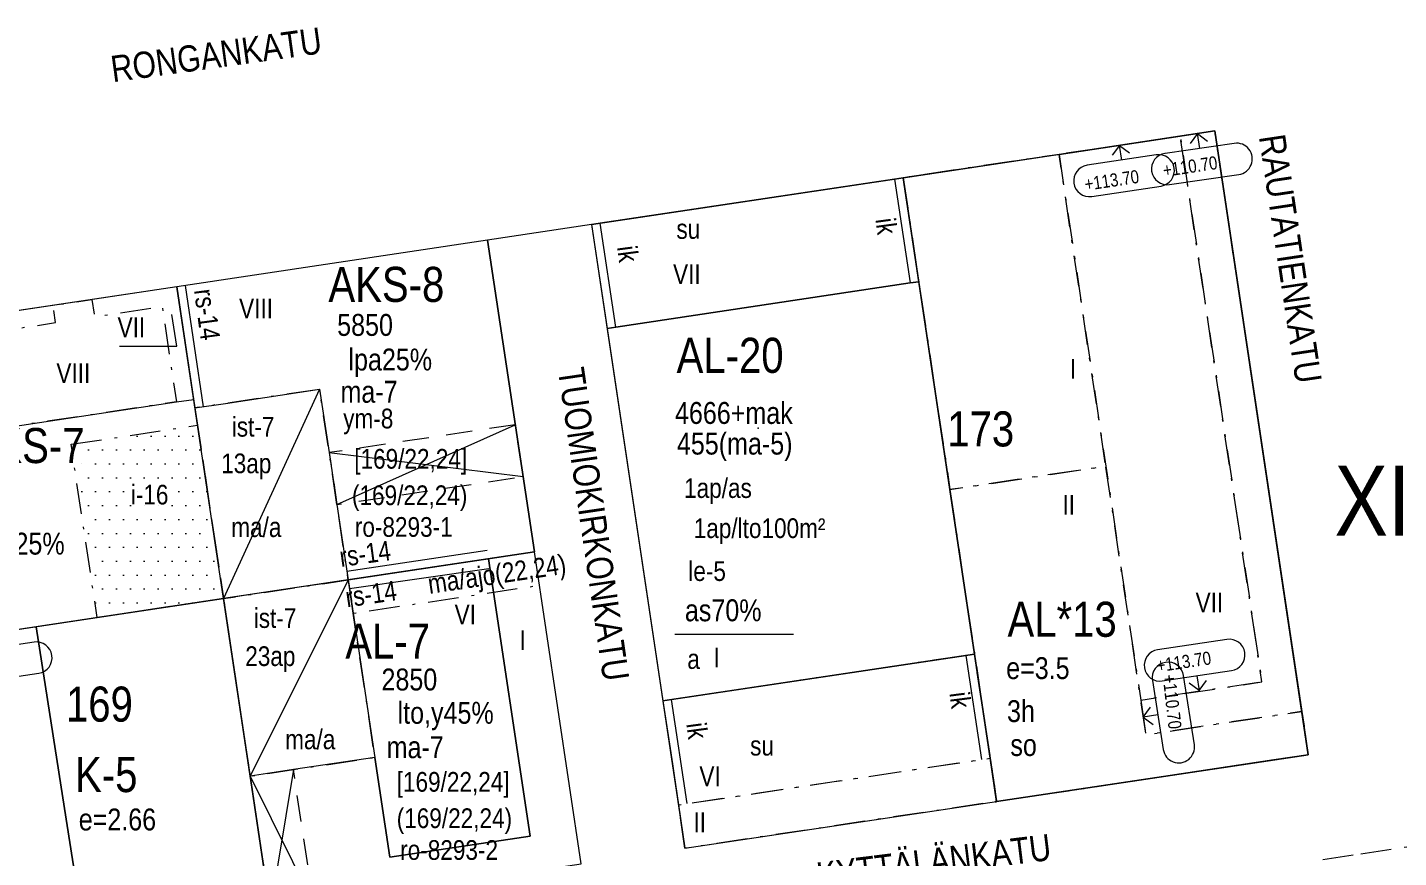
# Model space of a CAD drawing. Header units: metres. Extents: x 24485995 to 24488038, y 6819999 to 6822001.
# Drawn here: x 24487669.5 to 24487826.1, y 6821180.6 to 6821275.4 of the extents above; entities that cross this region are included whole.
import ezdxf

# ---------------------------------------------------------------- set-up
doc = ezdxf.new("R2010")
doc.units = ezdxf.units.M
for name, pattern in [('Aukot_rajalla', [0]), ('k10040', [10.3, 3.5, -1.5, 0.3, -1.5, 3.5]), ('k10050', [8, 3, -2, 3]), ('K10271', [0]), ('k10400', [0]), ('k10630.1', [0]), ('Osoitus_AK', [0])]:
    doc.linetypes.add(name, pattern=pattern)
for name, color, linetype, lineweight in [('AK_AsemakaavaTeksti_Kadun_puistonnimi', 7, 'Continuous', 0), ('AK_AsemakaavaTeksti_Kaupunginosan_nimi', 7, 'Continuous', 0), ('AK_AsemakaavaTeksti_Korttelinumero', 7, 'Continuous', 0), ('AK_Kaavamerkinta_Kayttotarkoitusalue', 7, 'Continuous', 0), ('AK_KayttotarkoitusViiva', 7, 'Continuous', 0), ('AK_LiikennointiTeksti_Autopaikkamerkinta', 7, 'Continuous', 0), ('AK_LiikennointiTeksti_Autopaikkamerkinta_m2', 7, 'Continuous', 0), ('AK_LiikennointiViiva_Ajoneuvoliittymakielto', 7, 'Continuous', 0), ('AK_MaanalainenkViiva_Alueenosan_raja', 132, 'Continuous', 0), ('AK_MuuAsemakaavaTeksti_Alueenosan_kayttotarkoitus', 7, 'Continuous', 0), ('AK_MuuAsemakaavaTeksti_Erityismaarays', 7, 'Continuous', 0), ('AK_MuuAsemakaavaTeksti_Ohj__alueenosan_kayttotarkoitus', 7, 'Continuous', 0), ('AK_MuuAsemakaavaViiva_alueenosan_raja', 7, 'Continuous', 0), ('AK_MuuAsemakaavaViiva_Erityismaaraysviiva', 7, 'Continuous', 0), ('AK_MuuAsemakaavaViiva_Merkinnan_alleviivaus', 7, 'Continuous', 0), ('AK_MuuAsemakaavaViiva_Merkinnan_Kohdistusnuoli', 7, 'Continuous', 0), ('AK_MuuAsemakaavaViiva_Ohj_alueenosan_raja', 7, 'Continuous', 0), ('AK_Poistettava_merkintä', 7, 'Continuous', 0), ('AK_RakennusalaTeksti_Huoneistomaara', 7, 'Continuous', 0), ('AK_RakennusalaTeksti_Kerrosala_tai_luku', 7, 'Continuous', 0), ('AK_RakennusalaTeksti_Rakennusoikeus', 7, 'Continuous', 0), ('AK_RakennusalaTeksti_Tehokkuusluku', 7, 'Continuous', 0), ('AK_RakennusalaViiva_Maanalaisen_tilan_viiva', 7, 'Continuous', 0), ('AK_RakennusalaViiva_Rakennusalan_raja__I_', 7, 'Continuous', 0), ('AK_RakentaminenTeksti_Korkeusmerkinta', 7, 'Continuous', 0), ('AK_RakentaminenTeksti_Korkeusmerkinta_ja_soikio_ja_nuoli', 7, 'Continuous', 0), ('AK_RakentaminenTeksti_Rakentamismaarays', 7, 'Continuous', 0), ('AK_RakentaminenViiva_dB_yms_aaltoviiva', 7, 'Continuous', 0), ('AK_RakentaminenViiva_Kulkuaukko', 7, 'Continuous', 0), ('AK_YmparistoAlue_Istutettava_alue', 7, 'Continuous', 0)]:
    doc.layers.add(name, color=color, linetype=linetype, lineweight=lineweight)
doc.styles.add('ArialNarrow', font='ARIALN.TTF')

msp = doc.modelspace()

# ---------------------------------------------------------------- hatches: boundary and pattern name
at = {"layer": 'AK_YmparistoAlue_Istutettava_alue', "linetype": 'Continuous', "lineweight": 0}
h = msp.add_hatch(dxfattribs=at)
h.set_pattern_fill('DOTS', style=0)
h.paths.add_polyline_path([(24487677.42, 6821208.01), (24487674.45, 6821227.79), (24487688.89, 6821229.96), (24487691.86, 6821210.18)], flags=0)

# ---------------------------------------------------------------- linework, layer by layer
at = {"layer": 'AK_KayttotarkoitusViiva', "linetype": 'Continuous', "lineweight": 20, "flags": 128}
for points in [[(24487769.5, 6821258.22), (24487805.1, 6821263.56), (24487815.77, 6821192.35), (24487780.17, 6821187.02)], [(24487733.9, 6821252.88), (24487769.5, 6821258.22)], [(24487769.5, 6821258.22), (24487780.17, 6821187.02)], [(24487733.9, 6821252.88), (24487722.03, 6821251.11)], [(24487733.9, 6821252.88), (24487744.57, 6821181.68), (24487780.17, 6821187.02)], [(24487722.03, 6821251.11), (24487686.52, 6821245.78)], [(24487722.03, 6821251.11), (24487727.37, 6821215.5)], [(24487686.52, 6821245.78), (24487651.02, 6821240.46), (24487656.35, 6821204.86)], [(24487691.86, 6821210.18), (24487686.52, 6821245.78)], [(24487727.37, 6821215.5), (24487691.86, 6821210.18)], [(24487697.19, 6821174.58), (24487732.7, 6821179.9), (24487727.37, 6821215.5)], [(24487656.35, 6821204.86), (24487691.86, 6821210.18)], [(24487691.86, 6821210.18), (24487697.19, 6821174.58)]]:
    msp.add_lwpolyline(points, dxfattribs=at)
at = {"layer": 'AK_LiikennointiViiva_Ajoneuvoliittymakielto', "linetype": 'k10630.1', "lineweight": 5, "flags": 128}
for points in [[(24487787.3, 6821260.89), (24487801.14, 6821262.96)], [(24487801.14, 6821262.96), (24487805.1, 6821263.56)], [(24487805.1, 6821263.56), (24487815.03, 6821197.3)], [(24487815.03, 6821197.3), (24487815.77, 6821192.35)], [(24487811.82, 6821191.76), (24487797.97, 6821189.69)], [(24487815.77, 6821192.35), (24487811.82, 6821191.76)]]:
    msp.add_lwpolyline(points, dxfattribs=at)
at = {"layer": 'AK_MaanalainenkViiva_Alueenosan_raja', "linetype": 'k10040', "lineweight": 5, "flags": 128}
for points in [[(24487821.77, 6821181.05), (24487838.69, 6821183.62), (24487840.17, 6821183.84), (24487898.9, 6821192.44), (24487899.86, 6821116.05), (24487900.16, 6821091.66), (24487862.61, 6821067.39), (24487832.34, 6821080.5), (24487824.9, 6821130.44), (24487821.77, 6821151.41)], [(24487817.45, 6821180.39), (24487821.77, 6821181.05)]]:
    msp.add_lwpolyline(points, dxfattribs=at)
at = {"layer": 'AK_MuuAsemakaavaViiva_alueenosan_raja', "linetype": 'k10040', "lineweight": 5, "flags": 128}
for points in [[(24487787.3, 6821260.89), (24487789.87, 6821243.73), (24487792.64, 6821225.29), (24487794.81, 6821210.8), (24487796.64, 6821198.59), (24487810.48, 6821200.66), (24487809.04, 6821210.3), (24487805.81, 6821231.81), (24487803.72, 6821245.81), (24487801.14, 6821262.96), (24487796.2, 6821262.22), (24487787.3, 6821260.89)], [(24487796.64, 6821198.59), (24487797.23, 6821194.63), (24487815.03, 6821197.3), (24487812.92, 6821211.39), (24487810.29, 6821228.94), (24487807.55, 6821247.24), (24487805.1, 6821263.56), (24487801.14, 6821262.96), (24487804.75, 6821238.89), (24487807.44, 6821220.93), (24487810.48, 6821200.66), (24487803.56, 6821199.62), (24487796.64, 6821198.59)], [(24487801.14, 6821262.96), (24487805.1, 6821263.56)], [(24487769.5, 6821258.22), (24487771.28, 6821246.35), (24487773.06, 6821234.49), (24487774.84, 6821222.62), (24487783.74, 6821223.95), (24487792.64, 6821225.29), (24487789.97, 6821243.09), (24487787.3, 6821260.89), (24487778.4, 6821259.56), (24487769.5, 6821258.22)], [(24487656.41, 6821228.12), (24487654.92, 6821227.9), (24487653.29, 6821238.78), (24487659.22, 6821239.67), (24487658.93, 6821241.64), (24487663.38, 6821242.31), (24487663.67, 6821240.33), (24487672.67, 6821241.68), (24487672.38, 6821243.66), (24487676.83, 6821244.33), (24487677.12, 6821242.35), (24487684.84, 6821243.51), (24487686.47, 6821232.63), (24487656.41, 6821228.12)], [(24487704.82, 6821220.91), (24487703.93, 6821226.84), (24487702.84, 6821234.07), (24487692.1, 6821232.46), (24487688.59, 6821231.94), (24487691.86, 6821210.18), (24487706.11, 6821212.31), (24487704.82, 6821220.91)], [(24487674.45, 6821227.79), (24487688.89, 6821229.96), (24487691.86, 6821210.18), (24487677.42, 6821208.01), (24487674.45, 6821227.79)], [(24487774.84, 6821222.62), (24487777.65, 6821203.83), (24487779.43, 6821191.96), (24487780.17, 6821187.02), (24487789.07, 6821188.35), (24487797.97, 6821189.69), (24487806.87, 6821191.02), (24487815.77, 6821192.35), (24487815.4, 6821194.83), (24487815.03, 6821197.3), (24487808.6, 6821196.34), (24487804.15, 6821195.67), (24487797.23, 6821194.63), (24487796.64, 6821198.59), (24487794.64, 6821211.94), (24487792.64, 6821225.29), (24487783.74, 6821223.95), (24487774.84, 6821222.62)], [(24487727.37, 6821215.5), (24487706.11, 6821212.31), (24487706.68, 6821208.5), (24487727.94, 6821211.69), (24487727.37, 6821215.5)], [(24487706.68, 6821208.5), (24487706.11, 6821212.31), (24487691.86, 6821210.18), (24487694.89, 6821189.9), (24487699.84, 6821190.65), (24487709.14, 6821192.04), (24487706.68, 6821208.5)], [(24487742.05, 6821198.49), (24487743.09, 6821191.57), (24487743.83, 6821186.62), (24487761.63, 6821189.29), (24487779.43, 6821191.96), (24487778.56, 6821197.77), (24487777.65, 6821203.83), (24487759.85, 6821201.16), (24487742.05, 6821198.49)], [(24487815.03, 6821197.3), (24487815.29, 6821195.6)], [(24487744.57, 6821181.68), (24487743.98, 6821185.64), (24487743.83, 6821186.62), (24487752.73, 6821187.96), (24487761.63, 6821189.29), (24487770.53, 6821190.63), (24487779.43, 6821191.96), (24487780.17, 6821187.02), (24487762.37, 6821184.35), (24487744.57, 6821181.68)]]:
    msp.add_lwpolyline(points, dxfattribs=at)
at = {"layer": 'AK_MuuAsemakaavaViiva_Erityismaaraysviiva', "linetype": 'Aukot_rajalla', "lineweight": 5, "flags": 128}
for points in [[(24487689.58, 6821232.08), (24487687.51, 6821245.93)], [(24487705.96, 6821213.3), (24487721.98, 6821215.71)], [(24487706.25, 6821211.33), (24487722.17, 6821213.61)]]:
    msp.add_lwpolyline(points, dxfattribs=at)
at = {"layer": 'AK_MuuAsemakaavaViiva_Merkinnan_alleviivaus', "linetype": 'Continuous', "lineweight": 5, "flags": 128}
msp.add_lwpolyline([(24487743.4, 6821206.11), (24487756.96, 6821206.11)], dxfattribs=at)
at = {"layer": 'AK_MuuAsemakaavaViiva_Merkinnan_Kohdistusnuoli', "linetype": 'Osoitus_AK', "lineweight": 5, "flags": 128}
msp.add_lwpolyline([(24487679.98, 6821238.99), (24487686.54, 6821238.99), (24487685.96, 6821242.62)], dxfattribs=at)
at = {"layer": 'AK_MuuAsemakaavaViiva_Ohj_alueenosan_raja', "linetype": 'k10050', "lineweight": 5, "flags": 128}
for points in [[(24487725.19, 6821230.03), (24487703.93, 6821226.84), (24487704.82, 6821220.91), (24487726.08, 6821224.1), (24487725.19, 6821230.03)], [(24487699.84, 6821190.65), (24487694.89, 6821189.9), (24487697.19, 6821174.58), (24487702.14, 6821175.32), (24487699.84, 6821190.65)]]:
    msp.add_lwpolyline(points, dxfattribs=at)
at = {"layer": 'AK_Poistettava_merkintä', "linetype": 'k10040', "lineweight": 0, "flags": 128}
for points in [[(24487725.74, 6821226.38), (24487725.81, 6821225.89)], [(24487780.17, 6821187.02), (24487780, 6821186.98), (24487780.15, 6821186.98), (24487780.17, 6821187.02)]]:
    msp.add_lwpolyline(points, dxfattribs=at)
at = {"layer": 'AK_RakennusalaTeksti_Rakennusoikeus', "linetype": 'Continuous', "lineweight": 0}
msp.add_point((24487752.92, 6821229.62), dxfattribs=at)
at = {"layer": 'AK_RakennusalaViiva_Maanalaisen_tilan_viiva', "linetype": 'Continuous', "lineweight": 5, "flags": 128}
for points in [[(24487702.84, 6821234.07), (24487691.86, 6821210.18)], [(24487706.11, 6821212.31), (24487694.89, 6821189.9)]]:
    msp.add_lwpolyline(points, dxfattribs=at)
at = {"layer": 'AK_RakennusalaViiva_Rakennusalan_raja__I_', "linetype": 'K10271', "lineweight": 9, "flags": 128}
for points in [[(24487769.5, 6821258.22), (24487772.32, 6821239.43), (24487774.84, 6821222.62), (24487777.69, 6821203.58), (24487779.43, 6821191.96), (24487780.17, 6821187.02), (24487797.97, 6821189.69), (24487815.77, 6821192.35), (24487810.44, 6821227.96), (24487805.1, 6821263.56), (24487787.3, 6821260.89), (24487769.5, 6821258.22)], [(24487736.67, 6821241.16), (24487770.29, 6821246.21), (24487771.28, 6821246.35), (24487769.5, 6821258.22), (24487768.51, 6821258.07), (24487734.89, 6821253.03), (24487733.9, 6821252.88), (24487735.68, 6821241.02), (24487736.67, 6821241.16)], [(24487722.03, 6821251.11), (24487686.52, 6821245.78), (24487688.59, 6821231.94), (24487692.1, 6821232.46), (24487702.84, 6821234.07), (24487703.93, 6821226.84), (24487704.82, 6821220.91), (24487706.11, 6821212.31), (24487727.37, 6821215.5), (24487722.03, 6821251.11)], [(24487651.02, 6821240.46), (24487652.94, 6821227.6), (24487656.41, 6821228.12), (24487686.47, 6821232.63), (24487688.45, 6821232.92), (24487686.52, 6821245.78), (24487654.48, 6821240.98), (24487651.02, 6821240.46)], [(24487774.84, 6821222.62), (24487771.28, 6821246.35), (24487770.29, 6821246.21), (24487736.67, 6821241.16), (24487735.68, 6821241.02), (24487742.05, 6821198.49), (24487743.04, 6821198.64), (24487776.66, 6821203.68), (24487777.65, 6821203.83), (24487774.84, 6821222.62)], [(24487727.37, 6821215.5), (24487722.13, 6821214.72), (24487726.87, 6821183.07), (24487710.85, 6821180.67), (24487709.14, 6821192.04), (24487699.84, 6821190.65), (24487694.89, 6821189.9), (24487697.19, 6821174.58), (24487732.7, 6821179.9), (24487727.37, 6821215.5)], [(24487722.13, 6821214.72), (24487706.11, 6821212.31), (24487706.68, 6821208.5), (24487709.14, 6821192.04), (24487710.85, 6821180.67), (24487726.87, 6821183.07), (24487722.13, 6821214.72)], [(24487673.71, 6821186.22), (24487676.03, 6821171.4), (24487697.19, 6821174.58), (24487694.97, 6821189.41), (24487691.86, 6821210.18), (24487670.69, 6821207.01), (24487670.46, 6821206.97), (24487673.71, 6821186.22)], [(24487673.71, 6821186.22), (24487670.46, 6821206.97), (24487670.45, 6821206.97), (24487656.35, 6821204.86), (24487661.69, 6821169.25), (24487665.65, 6821169.85), (24487675.78, 6821171.37), (24487676.03, 6821171.4), (24487673.71, 6821186.22)], [(24487742.05, 6821198.49), (24487742.94, 6821192.56), (24487743.83, 6821186.62), (24487744.57, 6821181.68), (24487762.37, 6821184.35), (24487780.17, 6821187.02), (24487779.43, 6821191.96), (24487778.56, 6821197.77), (24487777.65, 6821203.83), (24487759.85, 6821201.16), (24487742.05, 6821198.49)]]:
    msp.add_lwpolyline(points, dxfattribs=at)
at = {"layer": 'AK_RakentaminenTeksti_Korkeusmerkinta_ja_soikio_ja_nuoli', "linetype": 'Continuous', "lineweight": 5, "flags": 128}
for points in [[(24487807.32, 6821262.15), (24487799.41, 6821261.01)], [(24487803.12, 6821263.26), (24487802.28, 6821262.13)], [(24487803.12, 6821263.26), (24487804.26, 6821262.41)], [(24487803.37, 6821261.58), (24487803.12, 6821263.26)], [(24487798.41, 6821260.84), (24487790.5, 6821259.65)], [(24487794.2, 6821261.92), (24487793.36, 6821260.79)], [(24487794.2, 6821261.92), (24487795.34, 6821261.08)], [(24487794.46, 6821260.24), (24487794.2, 6821261.92)], [(24487799.92, 6821257.44), (24487807.84, 6821258.59)], [(24487791.04, 6821256.09), (24487798.95, 6821257.28)], [(24487670.21, 6821205.21), (24487662.3, 6821204.03)], [(24487806.47, 6821205.52), (24487798.56, 6821204.33)], [(24487662.84, 6821200.47), (24487670.75, 6821201.65)], [(24487799.09, 6821200.77), (24487807, 6821201.96)], [(24487802.76, 6821193.5), (24487801.51, 6821201.4)], [(24487803.05, 6821201.37), (24487803.3, 6821199.68)], [(24487797.96, 6821200.84), (24487799.2, 6821192.94)], [(24487803.3, 6821199.68), (24487802.16, 6821200.52)], [(24487803.3, 6821199.68), (24487804.14, 6821200.82)], [(24487796.9, 6821196.63), (24487797.73, 6821197.77)], [(24487798.58, 6821196.89), (24487796.9, 6821196.63)], [(24487796.9, 6821196.63), (24487798.04, 6821195.8)]]:
    msp.add_lwpolyline(points, dxfattribs=at)
at = {"layer": 'AK_RakentaminenTeksti_Korkeusmerkinta_ja_soikio_ja_nuoli', "linetype": 'Continuous', "lineweight": 5}
for centre, start, end in [((24487798.68, 6821259.06), 278.5623, 98.5623), ((24487790.77, 6821257.87), 98.5623, 278.5623), ((24487670.48, 6821203.43), 278.5198, 98.5198), ((24487798.83, 6821202.55), 98.5198, 278.5198), ((24487806.74, 6821203.74), 278.5198, 98.5198), ((24487799.74, 6821201.12), 8.9468, 188.9468), ((24487800.98, 6821193.22), 188.9468, 8.9468)]:
    msp.add_arc(centre, 1.8, start, end, dxfattribs=at)
for centre, start_param, end_param in [((24487807.58, 6821260.37), 0, 3.141593), ((24487799.66, 6821259.22), 3.141593, 6.283185)]:
    msp.add_ellipse(centre, major_axis=(0.26, -1.78), ratio=1, start_param=start_param, end_param=end_param, dxfattribs=at)
at = {"layer": 'AK_RakentaminenViiva_dB_yms_aaltoviiva', "linetype": 'k10400', "lineweight": 0, "flags": 128}
for points in [[(24487768.51, 6821258.07), (24487770.29, 6821246.21)], [(24487736.67, 6821241.16), (24487734.89, 6821253.03)], [(24487776.66, 6821203.68), (24487778.44, 6821191.81)], [(24487744.82, 6821186.77), (24487743.04, 6821198.64)]]:
    msp.add_lwpolyline(points, dxfattribs=at)
at = {"layer": 'AK_RakentaminenViiva_Kulkuaukko', "linetype": 'Continuous', "lineweight": 5, "flags": 128}
for points in [[(24487704.82, 6821220.91), (24487725.19, 6821230.03)], [(24487703.93, 6821226.84), (24487726.08, 6821224.1)], [(24487699.84, 6821190.65), (24487697.19, 6821174.58)], [(24487694.89, 6821189.9), (24487702.14, 6821175.32)]]:
    msp.add_lwpolyline(points, dxfattribs=at)

# ---------------------------------------------------------------- texts
at = {"layer": 'AK_AsemakaavaTeksti_Kadun_puistonnimi', "linetype": 'Continuous', "lineweight": 5, "style": 'ArialNarrow'}
for s, rotation, p in [('RONGANKATU', 7.8782, (24487679.22, 6821269.12)), ('RAUTATIENKATU', 278.524, (24487810.12, 6821262.92)), ('TUOMIOKIRKONKATU', 278.3184, (24487730.04, 6821236.31)), ('KYTTÄLÄNKATU', 7.0611, (24487759.82, 6821177.04))]:
    msp.add_text(s, height=3, rotation=rotation, dxfattribs=at).set_placement(p)
at = {"layer": 'AK_AsemakaavaTeksti_Kaupunginosan_nimi', "linetype": 'Continuous', "lineweight": 0, "style": 'ArialNarrow'}
msp.add_text('XI', height=8, dxfattribs=at).set_placement((24487818.76, 6821217.37))
at = {"layer": 'AK_AsemakaavaTeksti_Korttelinumero', "linetype": 'Continuous', "lineweight": 5, "style": 'ArialNarrow'}
for s, p in [('173', (24487774.53, 6821227.55)), ('169', (24487673.86, 6821196.13))]:
    msp.add_text(s, height=4, dxfattribs=at).set_placement(p)
at = {"layer": 'AK_Kaavamerkinta_Kayttotarkoitusalue', "linetype": 'Continuous', "lineweight": 0, "style": 'ArialNarrow'}
for s, p in [('AKS-8', (24487703.84, 6821244.05)), ('AL-20', (24487743.61, 6821235.95)), ('AKS-7', (24487662.74, 6821225.65)), ('AL*13', (24487781.41, 6821205.82)), ('AL-7', (24487705.77, 6821203.32)), ('K-5', (24487674.9, 6821188.09))]:
    msp.add_text(s, height=4, dxfattribs=at).set_placement(p)
at = {"layer": 'AK_LiikennointiTeksti_Autopaikkamerkinta', "linetype": 'Continuous', "lineweight": 0, "style": 'ArialNarrow'}
for s, p in [('13ap', (24487691.59, 6821224.49)), ('1ap/as', (24487744.47, 6821221.67)), ('23ap', (24487694.34, 6821202.48))]:
    msp.add_text(s, height=2.25, dxfattribs=at).set_placement(p)
at = {"layer": 'AK_LiikennointiTeksti_Autopaikkamerkinta_m2', "linetype": 'Continuous', "lineweight": 0, "style": 'ArialNarrow'}
msp.add_text('1ap/lto100m²', height=2.25, dxfattribs=at).set_placement((24487745.57, 6821217.09))
at = {"layer": 'AK_MuuAsemakaavaTeksti_Alueenosan_kayttotarkoitus', "linetype": 'Continuous', "lineweight": 0, "style": 'ArialNarrow'}
for s, p in [('su', (24487743.59, 6821251.25)), ('i-16', (24487681.27, 6821220.92)), ('ma/a', (24487692.74, 6821217.21)), ('a', (24487744.84, 6821202.15)), ('ma/a', (24487698.9, 6821192.98)), ('su', (24487752.01, 6821192.26))]:
    msp.add_text(s, height=2.25, dxfattribs=at).set_placement(p)
at = {"layer": 'AK_MuuAsemakaavaTeksti_Erityismaarays', "linetype": 'Continuous', "lineweight": 0, "style": 'ArialNarrow'}
for s, rotation, p in [('ik', 277.6833, (24487766.32, 6821253.47)), ('ik', 277.517, (24487736.8, 6821250.31)), ('rs-14', 277.517, (24487688.49, 6821245.38)), ('rs-14', 7.761, (24487705.27, 6821213.79)), ('rs-14', 8.274, (24487705.96, 6821209.17)), ('ik', 277.273, (24487774.78, 6821199.38)), ('ik', 277.6288, (24487744.71, 6821195.87))]:
    msp.add_text(s, height=2.25, rotation=rotation, dxfattribs=at).set_placement(p)
for s, p in [('ist-7', (24487692.8, 6821228.67)), ('[169/22,24]', (24487706.79, 6821225.01)), ('(169/22,24)', (24487706.53, 6821220.85)), ('ro-8293-1', (24487706.86, 6821217.23)), ('le-5', (24487744.95, 6821212.19)), ('ist-7', (24487695.31, 6821206.83)), ('[169/22,24]', (24487711.64, 6821188.13)), ('(169/22,24)', (24487711.64, 6821183.98)), ('ro-8293-2', (24487712.04, 6821180.35))]:
    msp.add_text(s, height=2.25, dxfattribs=at).set_placement(p)
at = {"layer": 'AK_MuuAsemakaavaTeksti_Ohj__alueenosan_kayttotarkoitus', "linetype": 'Continuous', "lineweight": 0, "style": 'ArialNarrow'}
msp.add_text('ma/ajo(22,24)', height=2.25, rotation=8.422, dxfattribs=at).set_placement((24487715.38, 6821210.71))
at = {"layer": 'AK_RakennusalaTeksti_Huoneistomaara', "linetype": 'Continuous', "lineweight": 0, "style": 'ArialNarrow'}
msp.add_text('3h', height=2.5, dxfattribs=at).set_placement((24487781.36, 6821196.08))
at = {"layer": 'AK_RakennusalaTeksti_Kerrosala_tai_luku', "linetype": 'Continuous', "lineweight": 0, "style": 'ArialNarrow'}
for s, p in [('VII', (24487743.21, 6821246.09)), ('VIII', (24487693.64, 6821242.17)), ('VII', (24487679.76, 6821240.02)), ('VIII', (24487672.77, 6821234.79)), ('I', (24487788.54, 6821235.27)), ('II', (24487787.69, 6821219.77)), ('VII', (24487802.9, 6821208.6)), ('VI', (24487718.26, 6821207.23)), ('I', (24487725.67, 6821204.32)), ('I', (24487747.83, 6821202.34)), ('VI', (24487746.22, 6821188.76)), ('II', (24487745.54, 6821183.51))]:
    msp.add_text(s, height=2.25, dxfattribs=at).set_placement(p)
at = {"layer": 'AK_RakennusalaTeksti_Rakennusoikeus', "linetype": 'Continuous', "lineweight": 0, "style": 'ArialNarrow'}
for s, p in [('5850', (24487704.84, 6821240.17)), ('lpa25%', (24487706.13, 6821236.22)), ('ma-7', (24487705.22, 6821232.54)), ('4666+mak', (24487743.43, 6821230.12)), ('455(ma-5)', (24487743.65, 6821226.62)), ('lpa25%', (24487664.16, 6821215.2)), ('as70%', (24487744.56, 6821207.59)), ('2850', (24487709.9, 6821199.69)), ('lto,y45%', (24487711.74, 6821195.89)), ('ma-7', (24487710.49, 6821191.96)), ('so', (24487781.74, 6821192.21))]:
    msp.add_text(s, height=2.5, dxfattribs=at).set_placement(p)
at = {"layer": 'AK_RakennusalaTeksti_Tehokkuusluku', "linetype": 'Continuous', "lineweight": 0, "style": 'ArialNarrow'}
for s, p in [('e=3.5', (24487781.26, 6821200.99)), ('e=2.66', (24487675.32, 6821183.71))]:
    msp.add_text(s, height=2.5, dxfattribs=at).set_placement(p)
at = {"layer": 'AK_RakentaminenTeksti_Korkeusmerkinta', "linetype": 'Continuous', "lineweight": 0, "style": 'ArialNarrow'}
for s, rotation, p in [('+110.70', 8.4992, (24487799.29, 6821258.31)), ('+113.70', 8.5199, (24487790.34, 6821256.73)), ('+113.70', 8.5199, (24487798.57, 6821201.76)), ('+110.70', 276.4842, (24487799.12, 6821201.43))]:
    msp.add_text(s, height=1.5, rotation=rotation, dxfattribs=at).set_placement(p)
at = {"layer": 'AK_RakentaminenTeksti_Rakentamismaarays', "linetype": 'Continuous', "lineweight": 0, "style": 'ArialNarrow'}
msp.add_text('ym-8', height=2.25, dxfattribs=at).set_placement((24487705.53, 6821229.61))

doc.saveas('drawing.dxf')
